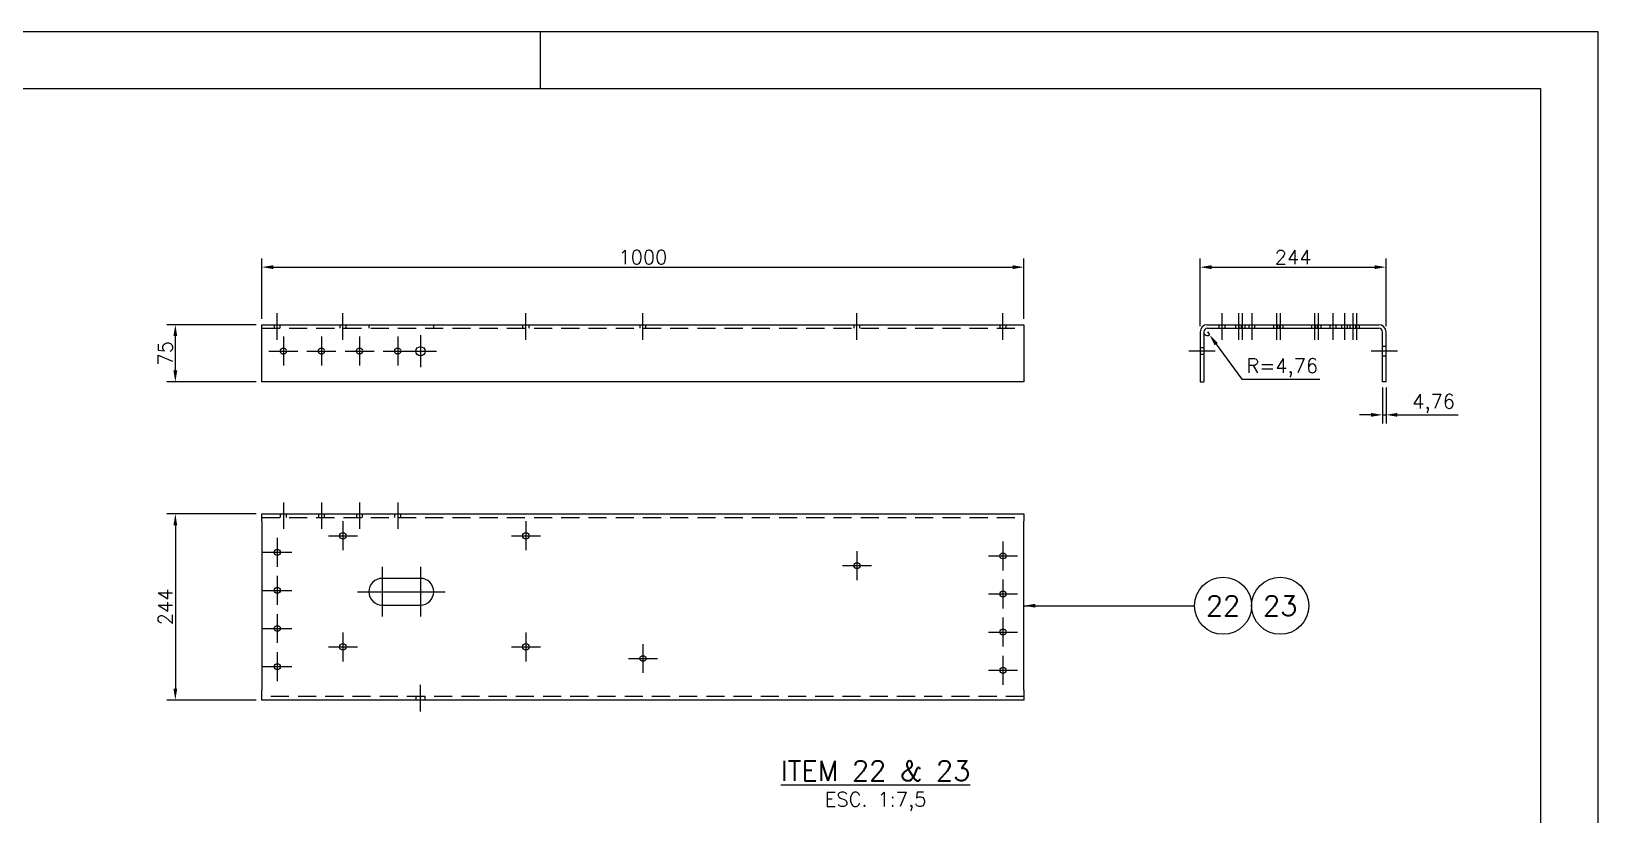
# Model space of a CAD drawing. Header units: metres. Extents: x 0 to 6307, y 0 to 4455.
# Drawn here: x 4252 to 6307, y 3428 to 4455 of the extents above; entities that cross this region are included whole.
import ezdxf
from ezdxf.enums import TextEntityAlignment as Align

# ---------------------------------------------------------------- set-up
doc = ezdxf.new("R2010")
doc.units = ezdxf.units.M
doc.header["$LTSCALE"] = 7.5
doc.linetypes.add('CENTER2', pattern=[28.575, 19.05, -3.175, 3.175, -3.175])
doc.linetypes.add('HIDDEN2', pattern=[4.7625, 3.175, -1.5875])
for name, color, linetype in [('FRL2', 2, 'Continuous'), ('FRL6', 6, 'Continuous'), ('FRL7', 7, 'Continuous'), ('FRR120', 5, 'Continuous'), ('FRR140', 5, 'Continuous'), ('FRR175', 1, 'Continuous'), ('FRR80', 3, 'Continuous'), ('GSB', 7, 'Continuous'), ('SC1', 7, 'CENTER2'), ('SDM', 7, 'Continuous'), ('SL4', 4, 'Continuous'), ('ST1', 7, 'HIDDEN2')]:
    doc.layers.add(name, color=color, linetype=linetype)
doc.styles.add('R100', font='simplex.shx', dxfattribs={"height": 2.5})
doc.styles.add('R120', font='simplex.shx', dxfattribs={"height": 3})
doc.styles.add('R140', font='simplex.shx', dxfattribs={"height": 3.5})
doc.styles.add('R80', font='simplex.shx', dxfattribs={"height": 2})
doc.styles.add('ROMANS', font='ROMANS.SHX')
doc.dimstyles.new('7.5___1-7.5', dxfattribs={"dimscale": 7.5, "dimtxt": 2.5, "dimasz": 2, "dimexe": 1.5, "dimexo": 1, "dimgap": 0.5, "dimtad": 1, "dimzin": 12, "dimtxsty": 'ROMANS', "dimcen": 0, "dimclrd": 256, "dimclre": 256, "dimclrt": 3, "dimazin": 3, "dimtfac": 1, "dimtmove": 0, "dimatfit": 0, "dimfxl": 1, "dimlwd": -1, "dimlwe": -1, "dimarcsym": 0})
doc.dimstyles.new('7.5___1-7.5$4', dxfattribs={"dimscale": 7.5, "dimtxt": 2.5, "dimasz": 2, "dimexe": 1.5, "dimexo": 1, "dimgap": 0.5, "dimtad": 1, "dimtoh": 1, "dimzin": 12, "dimtxsty": 'ROMANS', "dimcen": 0, "dimclrd": 256, "dimclre": 256, "dimclrt": 3, "dimazin": 3, "dimtfac": 1, "dimtmove": 0, "dimatfit": 0, "dimfxl": 1, "dimlwd": -1, "dimlwe": -1, "dimarcsym": 0})

# ---------------------------------------------------------------- blocks, each defined once
blk = doc.blocks.new('A1')
at = {"layer": 'FRL2'}
blk.add_line((656, 594), (656, 584), dxfattribs=at)
at = {"layer": 'FRL6', "linetype": 'Continuous'}
for p, q in [((25, 584), (831, 584)), ((831, 584), (831, 10))]:
    blk.add_line(p, q, dxfattribs=at)
at = {"layer": 'FRL7', "linetype": 'Continuous'}
for p, q in [((0, 594), (841, 594)), ((841, 594), (841, 0))]:
    blk.add_line(p, q, dxfattribs=at)
at = {"layer": 'FRR120', "style": 'R120'}
for tag, p in [('FASE_DO_PROJETO', (659, 46.29)), ('ÁREA_E/OU_SUBÁREA', (659, 40.79)), ('TÍTULO_DO_DESENHO', (659, 35.29)), ('SUBTÍTULO_1_DO_DESENHO', (659, 29.79)), ('SUBTÍTULO_2_DO_DESENHO', (659, 24.29))]:
    blk.add_attdef(tag, p, '', height=3, dxfattribs=at)
at = {"layer": 'FRR140', "style": 'R140', "width": 0.91}
for tag, p in [('NÚMERO_DA_CONTRATADA', (687.72, 12.6)), ('NUMERO_VALE', (752.89, 12.6))]:
    blk.add_attdef(tag, p, '', height=3.5, dxfattribs=at)
for tag, p in [('REVISÃO', (823.5, 14.68)), ('ESCALA', (671, 14.35))]:
    blk.add_attdef(tag, text='', height=3.5, dxfattribs=at).set_placement(p, align=Align.MIDDLE)
at = {"layer": 'FRR175', "style": 'R120'}
for tag, p in [('CLASSIFICAÇÃO', (811.83, 67.73)), ('PROJETO', (716.31, 53.59)), ('N_PROJ_SE', (793.5, 53.59)), ('N_CONTRATO', (796.97, 47.3))]:
    blk.add_attdef(tag, text='', height=3, dxfattribs=at).set_placement(p, align=Align.MIDDLE_CENTER)
at = {"layer": 'FRR80', "style": 'R80'}
for tag, p in [('8A_REV', (476, 77.07)), ('EMIS.', (486, 77.07)), ('PROJ.', (585, 77.07)), ('DES.', (597, 77.07)), ('VER.', (609, 77.07)), ('APR.', (621, 77.07)), ('AUT.', (633.01, 77.07)), ('7A_REV', (476, 71.37)), ('EMIS.', (486, 71.37)), ('PROJ.', (585, 71.37)), ('DES.', (597, 71.37)), ('VER.', (609, 71.37)), ('APR.', (621, 71.37)), ('AUT.', (633.01, 71.37)), ('6A_REV', (476, 65.67)), ('EMIS.', (486, 65.67)), ('PROJ.', (585, 65.67)), ('DES.', (597, 65.67)), ('VER.', (609, 65.67)), ('APR.', (621, 65.67)), ('AUT.', (633.01, 65.67)), ('5A_REV', (476, 59.97)), ('EMIS.', (486, 59.97)), ('PROJ.', (585, 59.97)), ('DES.', (597, 59.97)), ('VER.', (609, 59.97)), ('APR.', (621, 59.97)), ('AUT.', (633.01, 59.97)), ('4A_REV', (476, 54.27)), ('EMIS.', (486, 54.27)), ('PROJ.', (585, 54.27)), ('DES.', (597, 54.27)), ('VER.', (609, 54.27)), ('APR.', (621, 54.27)), ('AUT.', (633.01, 54.27)), ('3A_REV', (476, 48.57)), ('EMIS.', (486, 48.57)), ('PROJ.', (585, 48.57)), ('DES.', (597, 48.57)), ('VER.', (609, 48.57)), ('APR.', (621, 48.57)), ('AUT.', (633.01, 48.57)), ('2A_REV', (476, 42.87)), ('EMIS.', (486, 42.87)), ('PROJ.', (585, 42.87)), ('DES.', (597, 42.87)), ('VER.', (609, 42.87)), ('APR.', (621, 42.87)), ('AUT.', (633.01, 42.87)), ('1a_REV', (476, 37.17)), ('EMIS.', (486, 37.17)), ('PROJ.', (585, 37.17)), ('DES.', (597, 37.17)), ('VER.', (609, 37.17)), ('APR.', (621, 37.17)), ('AUT.', (633.01, 37.17))]:
    blk.add_attdef(tag, text='', height=2, dxfattribs=at).set_placement(p, align=Align.MIDDLE)
for p in [(492.61, 76.08), (492.61, 70.38), (492.61, 64.68), (492.61, 58.98), (492.61, 53.28), (492.61, 47.58), (492.61, 41.88), (492.61, 36.18)]:
    blk.add_attdef('DESCRIÇÃO_DA_REVISÃO', p, '', height=2, dxfattribs=at)
at = {"layer": 'FRR80', "style": 'R80', "width": 0.85}
for p in [(648, 77.07), (648, 71.37), (648, 65.67), (648, 59.97), (648, 54.27), (648, 48.57), (648, 42.87), (648, 37.17)]:
    blk.add_attdef('DATA', text='', height=2, dxfattribs=at).set_placement(p, align=Align.MIDDLE)
blk = doc.blocks.new('CORTE')
at = {"layer": 'GSB', "color": 4, "style": 'R140'}
blk.add_attdef('%%UCORTE', text='', height=3.5, dxfattribs=at).set_placement((-0.25, 2.38), align=Align.MIDDLE_CENTER)
at = {"layer": 'GSB', "color": 3, "style": 'R100'}
blk.add_attdef('ESC.', text='', height=2.5, dxfattribs=at).set_placement((-0.25, -2.62), align=Align.MIDDLE_CENTER)
blk = doc.blocks.new('*D140')
at = {"layer": 'Defpoints', "color": 0, "transparency": 16777216}
for p in [(4441.2, 4070.5), (4554.7, 4070.5), (4554.7, 3995.5)]:
    blk.add_point(p, dxfattribs=at)
at = {"layer": 'SDM', "transparency": 16777216}
for p, q in [((4547.2, 4070.5), (4430, 4070.5)), ((4441.2, 4010.5), (4441.2, 4055.5)), ((4547.2, 3995.5), (4430, 3995.5))]:
    blk.add_line(p, q, dxfattribs=at)
for points in [[(4438.7, 4055.5), (4443.7, 4055.5), (4441.2, 4070.5)], [(4438.7, 4010.5), (4443.7, 4010.5), (4441.2, 3995.5)]]:
    blk.add_solid(points, dxfattribs=at)
at = {"layer": 'SDM', "color": 3, "transparency": 16777216, "insert": (4428.1, 4033), "char_height": 18.75, "attachment_point": 5, "rotation": 90, "style": 'ROMANS'}
blk.add_mtext('75', dxfattribs=at)
blk = doc.blocks.new('*D141')
at = {"layer": 'Defpoints', "color": 0, "transparency": 16777216}
for p in [(4554.7, 3822.5), (4441.2, 3578.5), (4554.7, 3578.5)]:
    blk.add_point(p, dxfattribs=at)
at = {"layer": 'SDM', "transparency": 16777216}
for p, q in [((4547.2, 3822.5), (4430, 3822.5)), ((4441.2, 3807.5), (4441.2, 3593.5)), ((4547.2, 3578.5), (4430, 3578.5))]:
    blk.add_line(p, q, dxfattribs=at)
for points in [[(4438.7, 3807.5), (4443.7, 3807.5), (4441.2, 3822.5)], [(4438.7, 3593.5), (4443.7, 3593.5), (4441.2, 3578.5)]]:
    blk.add_solid(points, dxfattribs=at)
at = {"layer": 'SDM', "color": 3, "transparency": 16777216, "insert": (4428.1, 3700.5), "char_height": 18.75, "attachment_point": 5, "rotation": 90, "style": 'ROMANS'}
blk.add_mtext('244', dxfattribs=at)
blk = doc.blocks.new('*D142')
at = {"layer": 'Defpoints', "color": 0, "transparency": 16777216}
for p in [(5554.7, 4145.9), (4554.7, 4070.5), (5554.7, 4070.5)]:
    blk.add_point(p, dxfattribs=at)
at = {"layer": 'SDM', "transparency": 16777216}
for p, q in [((4554.7, 4078), (4554.7, 4157.1)), ((5554.7, 4078), (5554.7, 4157.1)), ((4569.7, 4145.9), (5539.7, 4145.9))]:
    blk.add_line(p, q, dxfattribs=at)
for points in [[(4569.7, 4148.4), (4569.7, 4143.4), (4554.7, 4145.9)], [(5539.7, 4148.4), (5539.7, 4143.4), (5554.7, 4145.9)]]:
    blk.add_solid(points, dxfattribs=at)
at = {"layer": 'SDM', "color": 3, "transparency": 16777216, "insert": (5054.7, 4159), "char_height": 18.75, "attachment_point": 5, "style": 'ROMANS'}
blk.add_mtext('1000', dxfattribs=at)
blk = doc.blocks.new('*D143')
at = {"layer": 'Defpoints', "color": 0, "transparency": 16777216}
for p in [(5795.4, 4061), (5798.2, 4057.1)]:
    blk.add_point(p, dxfattribs=at)
at = {"layer": 'SDM', "transparency": 16777216}
for p, q in [((5795.4, 4061), (5798.2, 4057.1)), ((5807.1, 4045), (5840.8, 3999)), ((5840.8, 3999), (5942.8, 3999))]:
    blk.add_line(p, q, dxfattribs=at)
blk.add_arc((5795.4, 4061), 4.76, 180, 306.25, dxfattribs=at)
blk.add_solid([(5809.1, 4046.5), (5805, 4043.5), (5798.2, 4057.1)], dxfattribs=at)
at = {"layer": 'SDM', "color": 3, "transparency": 16777216, "insert": (5893.7, 4013.9), "char_height": 18.75, "attachment_point": 5, "style": 'ROMANS'}
blk.add_mtext('R=4,76', dxfattribs=at)
blk = doc.blocks.new('*D144')
at = {"layer": 'Defpoints', "color": 0, "transparency": 16777216}
for p in [(6029.8, 4145.9), (5785.8, 4061), (6029.8, 4061)]:
    blk.add_point(p, dxfattribs=at)
at = {"layer": 'SDM', "transparency": 16777216}
for p, q in [((5785.8, 4068.5), (5785.8, 4157.1)), ((6029.8, 4068.5), (6029.8, 4157.1)), ((5800.8, 4145.9), (6014.8, 4145.9))]:
    blk.add_line(p, q, dxfattribs=at)
for points in [[(5800.8, 4148.4), (5800.8, 4143.4), (5785.8, 4145.9)], [(6014.8, 4148.4), (6014.8, 4143.4), (6029.8, 4145.9)]]:
    blk.add_solid(points, dxfattribs=at)
at = {"layer": 'SDM', "color": 3, "transparency": 16777216, "insert": (5907.8, 4159), "char_height": 18.75, "attachment_point": 5, "style": 'ROMANS'}
blk.add_mtext('244', dxfattribs=at)
blk = doc.blocks.new('*D145')
at = {"layer": 'Defpoints', "color": 0, "transparency": 16777216}
for p in [(6025.1, 3995.5), (6029.8, 3995.5), (6029.8, 3952.3)]:
    blk.add_point(p, dxfattribs=at)
at = {"layer": 'SDM', "transparency": 16777216}
for p, q in [((6025.1, 3988), (6025.1, 3941)), ((6029.8, 3988), (6029.8, 3941)), ((6010.1, 3952.3), (5995.1, 3952.3)), ((6025.1, 3952.3), (6029.8, 3952.3)), ((6044.8, 3952.3), (6124.5, 3952.3))]:
    blk.add_line(p, q, dxfattribs=at)
for points in [[(6010.1, 3954.8), (6010.1, 3949.8), (6025.1, 3952.3)], [(6044.8, 3954.8), (6044.8, 3949.8), (6029.8, 3952.3)]]:
    blk.add_solid(points, dxfattribs=at)
at = {"layer": 'SDM', "color": 3, "transparency": 16777216, "insert": (6092.2, 3967.2), "char_height": 18.75, "attachment_point": 5, "style": 'ROMANS'}
blk.add_mtext('4,76', dxfattribs=at)
blk = doc.blocks.new('INDICACAO_EIXO')
at = {"layer": 'GSB', "color": 3}
blk.add_circle((0, 0), 5, dxfattribs=at)

msp = doc.modelspace()

# ---------------------------------------------------------------- linework, layer by layer
at = {"layer": 'SC1'}
for p, q in [((4574.937, 4050.718), (4574.937, 4085.481)), ((4660.881, 4050.718), (4660.881, 4085.481)), ((4900.881, 4050.718), (4900.881, 4085.481)), ((5054.7, 4050.718), (5054.7, 4085.481)), ((5335.54, 4050.718), (5335.54, 4085.481)), ((5527.2, 4050.718), (5527.2, 4085.481)), ((5814.491, 4085.481), (5814.491, 4050.718)), ((5836.081, 4085.481), (5836.081, 4050.718)), ((5840.841, 4085.481), (5840.841, 4050.718)), ((5853.571, 4085.481), (5853.571, 4050.718)), ((5886.081, 4085.481), (5886.081, 4050.718)), ((5890.841, 4085.481), (5890.841, 4050.718)), ((5936.081, 4085.481), (5936.081, 4050.718)), ((5940.841, 4085.481), (5940.841, 4050.718)), ((5960.191, 4085.481), (5960.191, 4050.718)), ((5975.401, 4085.481), (5975.401, 4050.718)), ((5986.081, 4085.481), (5986.081, 4050.718)), ((5990.841, 4085.481), (5990.841, 4050.718)), ((4582.937, 4054.956), (4582.937, 4016.956)), ((4632.937, 4054.956), (4632.937, 4016.956)), ((4682.937, 4054.956), (4682.937, 4016.956)), ((4732.937, 4054.956), (4732.937, 4016.956)), ((4762.93, 4056.716), (4762.93, 4014.716)), ((4563.937, 4035.956), (4601.937, 4035.956)), ((4613.937, 4035.956), (4651.937, 4035.956)), ((4663.937, 4035.956), (4701.937, 4035.956)), ((4713.937, 4035.956), (4751.937, 4035.956)), ((4741.93, 4035.716), (4783.93, 4035.716)), ((5805.603, 4035.956), (5770.841, 4035.956)), ((6044.841, 4035.716), (6010.078, 4035.716)), ((4582.937, 3837.485), (4582.937, 3802.722)), ((4632.937, 3837.485), (4632.937, 3802.722)), ((4682.937, 3837.485), (4682.937, 3802.722)), ((4732.937, 3837.485), (4732.937, 3802.722)), ((4661.131, 3812.835), (4661.131, 3774.835)), ((4901.131, 3812.835), (4901.131, 3774.835)), ((4574.937, 3791.245), (4574.937, 3753.245)), ((4642.131, 3793.835), (4680.131, 3793.835)), ((4882.131, 3793.835), (4920.131, 3793.835)), ((5527.2, 3786.485), (5527.2, 3748.485)), ((4555.937, 3772.245), (4593.937, 3772.245)), ((5335.54, 3773.755), (5335.54, 3735.755)), ((5508.2, 3767.485), (5546.2, 3767.485)), ((4574.937, 3741.245), (4574.937, 3703.245)), ((4712.7, 3752.985), (4712.7, 3687.985)), ((4762.7, 3752.985), (4762.7, 3687.985)), ((5316.54, 3754.755), (5354.54, 3754.755)), ((4555.937, 3722.245), (4593.937, 3722.245)), ((4680.2, 3720.485), (4795.2, 3720.485)), ((5527.2, 3736.485), (5527.2, 3698.485)), ((5508.2, 3717.485), (5546.2, 3717.485)), ((4574.937, 3691.245), (4574.937, 3653.245)), ((5527.2, 3686.485), (5527.2, 3648.485)), ((4555.937, 3672.245), (4593.937, 3672.245)), ((4661.131, 3667.135), (4661.131, 3629.135)), ((4901.131, 3667.135), (4901.131, 3629.135)), ((5508.2, 3667.485), (5546.2, 3667.485)), ((4574.937, 3641.245), (4574.937, 3603.245)), ((4642.131, 3648.135), (4680.131, 3648.135)), ((4882.131, 3648.135), (4920.131, 3648.135)), ((5054.7, 3651.925), (5054.7, 3613.925)), ((4555.937, 3622.245), (4593.937, 3622.245)), ((5035.7, 3632.925), (5073.7, 3632.925)), ((5508.2, 3617.485), (5546.2, 3617.485)), ((5527.2, 3636.485), (5527.2, 3598.485)), ((4762.93, 3563.485), (4762.93, 3598.247))]:
    msp.add_line(p, q, dxfattribs=at)
at = {"layer": 'SL4'}
for p, q in [((4554.7, 4057.718), (4554.7, 4070.481)), ((4554.7, 4070.481), (5554.7, 4070.481)), ((5554.7, 4070.481), (5554.7, 4057.718)), ((5795.366, 4070.481), (6020.316, 4070.481)), ((4554.7, 3995.481), (4554.7, 4057.718)), ((5554.7, 4057.718), (5554.7, 3995.481)), ((5785.841, 4060.956), (5785.841, 3995.481)), ((5790.603, 4060.956), (5790.603, 3995.481)), ((5795.366, 4065.718), (6020.316, 4065.718)), ((6025.078, 3995.481), (6025.078, 4060.956)), ((6029.841, 3995.481), (6029.841, 4060.956)), ((5554.7, 3995.481), (4554.7, 3995.481)), ((5785.841, 3995.481), (5790.603, 3995.481)), ((6029.841, 3995.481), (6025.078, 3995.481)), ((4554.7, 3812.96), (4554.7, 3822.485)), ((4554.7, 3822.485), (5554.7, 3822.485)), ((4554.7, 3812.96), (4554.7, 3591.247)), ((5554.7, 3822.485), (5554.7, 3812.96)), ((5554.7, 3591.247), (5554.7, 3812.96)), ((4762.7, 3737.985), (4712.7, 3737.985)), ((4712.7, 3702.985), (4762.7, 3702.985)), ((4554.7, 3578.485), (4554.7, 3591.247)), ((5554.7, 3578.485), (4554.7, 3578.485)), ((5554.7, 3591.247), (5554.7, 3578.485))]:
    msp.add_line(p, q, dxfattribs=at)
for centre, radius in [((4762.93, 4035.716), 6), ((4661.131, 3793.835), 4.25), ((4901.131, 3793.835), 4.25), ((4574.937, 3772.245), 4), ((5527.2, 3767.485), 4), ((5335.54, 3754.755), 4), ((4574.937, 3722.245), 4), ((5527.2, 3717.485), 4), ((4574.937, 3672.245), 4), ((5527.2, 3667.485), 4), ((4661.131, 3648.135), 4.25), ((4901.131, 3648.135), 4.25), ((4574.937, 3622.245), 4), ((5054.7, 3632.925), 4), ((5527.2, 3617.485), 4)]:
    msp.add_circle(centre, radius, dxfattribs=at)
for centre, radius, start, end in [((5795.366, 4060.956), 9.525, 90, 180), ((6020.316, 4060.956), 9.525, 0, 90), ((5795.366, 4060.956), 4.762, 90, 180), ((6020.316, 4060.956), 4.762, 0, 90), ((4712.7, 3720.485), 17.5, 90, 270), ((4762.7, 3720.485), 17.5, 270, 90)]:
    msp.add_arc(centre, radius, start, end, dxfattribs=at)
at = {"layer": 'ST1'}
for p, q in [((4570.937, 4070.481), (4570.937, 4065.718)), ((4578.937, 4065.718), (4578.937, 4070.481)), ((4656.881, 4070.481), (4656.881, 4065.718)), ((4665.381, 4065.718), (4665.381, 4070.481)), ((4695.2, 4070.481), (4695.2, 4065.718)), ((4780.2, 4065.718), (4780.2, 4070.481)), ((4896.881, 4070.481), (4896.881, 4065.718)), ((4905.381, 4065.718), (4905.381, 4070.481)), ((5050.7, 4070.481), (5050.7, 4065.718)), ((5058.7, 4065.718), (5058.7, 4070.481)), ((5331.54, 4070.481), (5331.54, 4065.718)), ((5339.54, 4065.718), (5339.54, 4070.481)), ((5523.2, 4070.481), (5523.2, 4065.718)), ((5531.2, 4065.718), (5531.2, 4070.481)), ((5810.241, 4070.481), (5810.241, 4065.718)), ((5818.741, 4065.718), (5818.741, 4070.481)), ((5832.081, 4070.481), (5832.081, 4065.718)), ((5836.841, 4070.481), (5836.841, 4065.718)), ((5840.081, 4065.718), (5840.081, 4070.481)), ((5844.841, 4065.718), (5844.841, 4070.481)), ((5849.571, 4070.481), (5849.571, 4065.718)), ((5857.571, 4065.718), (5857.571, 4070.481)), ((5882.081, 4070.481), (5882.081, 4065.718)), ((5886.841, 4070.481), (5886.841, 4065.718)), ((5890.081, 4065.718), (5890.081, 4070.481)), ((5894.841, 4065.718), (5894.841, 4070.481)), ((5932.081, 4070.481), (5932.081, 4065.718)), ((5936.841, 4070.481), (5936.841, 4065.718)), ((5940.081, 4065.718), (5940.081, 4070.481)), ((5944.841, 4065.718), (5944.841, 4070.481)), ((5955.941, 4070.481), (5955.941, 4065.718)), ((5964.441, 4065.718), (5964.441, 4070.481)), ((5971.401, 4070.481), (5971.401, 4065.718)), ((5979.401, 4065.718), (5979.401, 4070.481)), ((5982.081, 4070.481), (5982.081, 4065.718)), ((5986.841, 4070.481), (5986.841, 4065.718)), ((5990.081, 4065.718), (5990.081, 4070.481)), ((5994.841, 4065.718), (5994.841, 4070.481)), ((4554.7, 4065.718), (5554.7, 4065.718)), ((5790.603, 4039.956), (5785.841, 4039.956)), ((5785.841, 4031.956), (5790.603, 4031.956)), ((6029.841, 4041.716), (6025.078, 4041.716)), ((6025.078, 4029.716), (6029.841, 4029.716)), ((4554.7, 3817.722), (5554.7, 3817.722)), ((4578.937, 3822.485), (4578.937, 3817.722)), ((4586.937, 3817.722), (4586.937, 3822.485)), ((4628.937, 3822.485), (4628.937, 3817.722)), ((4636.937, 3817.722), (4636.937, 3822.485)), ((4678.937, 3822.485), (4678.937, 3817.722)), ((4686.937, 3817.722), (4686.937, 3822.485)), ((4728.937, 3822.485), (4728.937, 3817.722)), ((4736.937, 3817.722), (4736.937, 3822.485)), ((5554.7, 3583.247), (4554.7, 3583.247)), ((4756.93, 3583.247), (4756.93, 3578.485)), ((4768.93, 3578.485), (4768.93, 3583.247))]:
    msp.add_line(p, q, dxfattribs=at)
for centre in [(4582.937, 4035.956), (4632.937, 4035.956), (4682.937, 4035.956), (4732.937, 4035.956)]:
    msp.add_circle(centre, 4, dxfattribs=at)

# ---------------------------------------------------------------- block references
at = {"xscale": 7.499999999999915, "yscale": 7.499999999999915, "zscale": 7.499999999999915}
msp.add_blockref('A1', (0, 0), dxfattribs=at)
at = {"layer": 'GSB'}
ref = msp.add_blockref('INDICACAO_EIXO', (5815.949, 3702.104), dxfattribs=dict(at, xscale=7.499999999999915, yscale=7.499999999999915, zscale=7.499999999999915))
ref.add_attrib('EIXO', '22', dxfattribs={"color": 4, "height": 26.25, "style": 'R140'}).set_placement((5815.949, 3702.104), align=Align.MIDDLE_CENTER)
ref = msp.add_blockref('INDICACAO_EIXO', (5890.949, 3702.104), dxfattribs=dict(at, xscale=7.499999999999915, yscale=7.499999999999915, zscale=7.499999999999915))
ref.add_attrib('EIXO', '23', dxfattribs={"color": 4, "height": 26.25, "style": 'R140'}).set_placement((5890.949, 3702.104), align=Align.MIDDLE_CENTER)
at = {"layer": 'GSB', "xscale": 7.499999999999915, "yscale": 7.499999999999915, "zscale": 7.499999999999915}
msp.add_blockref('CORTE', (5361.869, 3468.021), dxfattribs=at).add_auto_attribs({'%%UCORTE': '%%uITEM 22 & 23', 'ESC.': 'ESC. 1:7,5'})

# ---------------------------------------------------------------- dimensions: what is measured, and where the dimension line sits
at = {"layer": 'SDM'}
for base, p1, p2, picture, middle in [((5554.7, 4145.87), (4554.7, 4070.481), (5554.7, 4070.481), '*D142', (5054.7, 4158.995)), ((6029.841, 4145.87), (5785.841, 4060.956), (6029.841, 4060.956), '*D144', (5907.841, 4158.995)), ((6029.841, 3952.281), (6025.078, 3995.481), (6029.841, 3995.481), '*D145', (6092.162, 3967.192))]:
    dim = msp.add_linear_dim(base=base, p1=p1, p2=p2, dimstyle='7.5___1-7.5', dxfattribs=at)
    dim.commit()
    dim.dimension.update_dxf_attribs({"geometry": picture, "text_midpoint": middle})
for base, p1, p2, picture, middle in [((4441.229, 4070.481), (4554.7, 3995.481), (4554.7, 4070.481), '*D140', (4428.104, 4032.981)), ((4441.229, 3578.485), (4554.7, 3822.485), (4554.7, 3578.485), '*D141', (4428.104, 3700.485))]:
    dim = msp.add_linear_dim(base=base, p1=p1, p2=p2, angle=90, dimstyle='7.5___1-7.5', dxfattribs=at)
    dim.commit()
    dim.dimension.update_dxf_attribs({"geometry": picture, "text_midpoint": middle})
dim = msp.add_radius_dim(center=(5795.366, 4060.956), mpoint=(5798.182, 4057.115), dimstyle='7.5___1-7.5$4', override={"dimpost": 'R=<>'}, dxfattribs=at)
dim.commit()
dim.dimension.update_dxf_attribs({"geometry": '*D143', "text_midpoint": (5893.666, 3998.98), "dimtype": 164})

# ---------------------------------------------------------------- leaders
msp.add_leader([(5554.7, 3702.104), (5778.449, 3702.104)], dimstyle='7.5___1-7.5', override={"dimgap": 0.5, "dimtad": 0}, dxfattribs=at)

doc.saveas('drawing.dxf')
